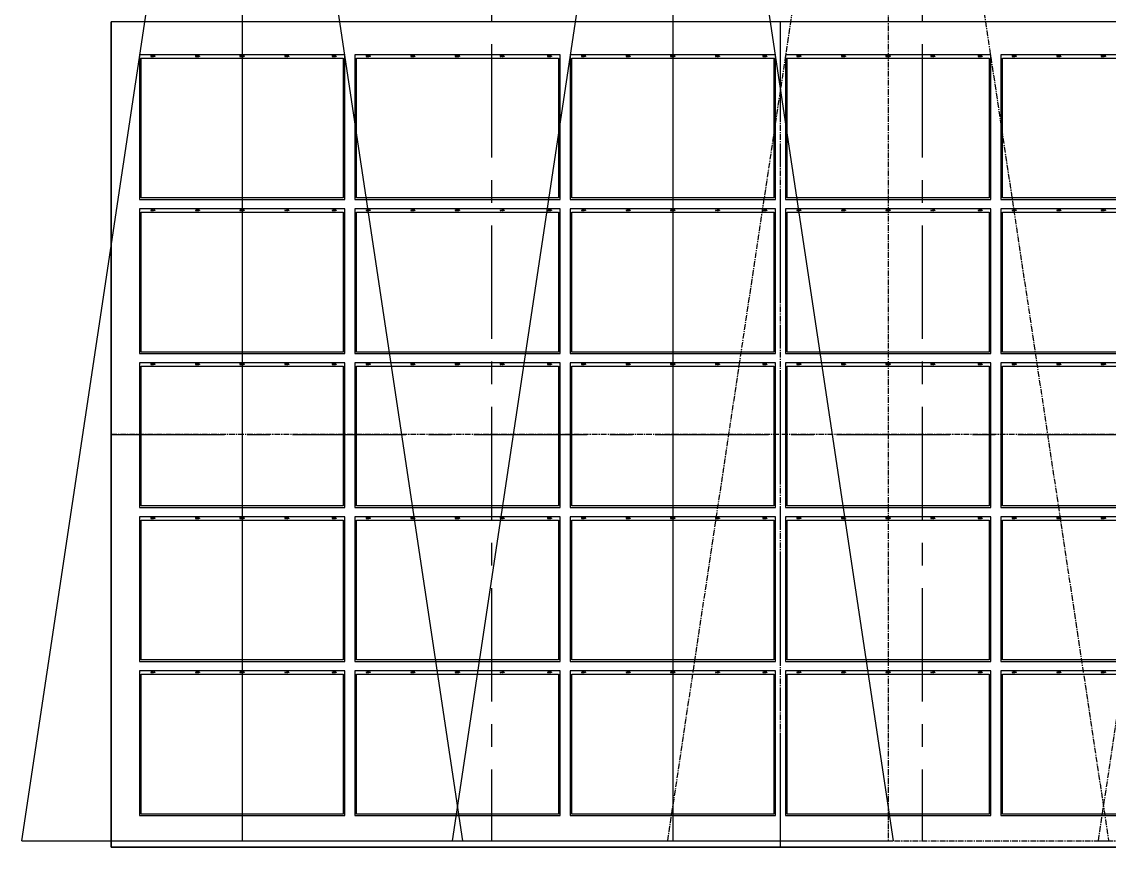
# Model space of a CAD drawing. Extents: x 500 to 100500, y -14500 to 21140.
# Drawn here: x 6736 to 7955, y -11255 to -10330 of the extents above; entities that cross this region are included whole.
import ezdxf

# ---------------------------------------------------------------- set-up
doc = ezdxf.new("R2010")
doc.units = 0
doc.linetypes.add('CENTER', pattern=[10.16, 6.35, -1.27, 1.27, -1.27])
doc.layers.get('0').update_dxf_attribs({"linetype": 'CONTINUOUS'})
doc.layers.add('Center', color=1, linetype='CENTER')

# ---------------------------------------------------------------- blocks, each defined once
blk = doc.blocks.new('KJGHGHTHT')
at = {"color": 2}
for p, q in [((-163886.4, -115552.8), (-163885.6, -115552.8)), ((-163886.4, -115553), (-163886.4, -115552.8)), ((-163886.4, -115553), (-163886.1, -115553)), ((-163885.9, -115553), (-163885.6, -115553)), ((-163882, -115552.8), (-163882.8, -115552.8)), ((-163882.5, -115553), (-163882.8, -115553)), ((-163882, -115553), (-163882.3, -115553)), ((-163882, -115553), (-163882, -115552.8))]:
    blk.add_line(p, q, dxfattribs=at)
for points in [[(-163885.6, -115552.2), (-163885.5, -115552.2), (-163885.5, -115553.6), (-163885.6, -115553.6)], [(-163885.4, -115552.2), (-163885.2, -115552.2), (-163885.2, -115553.6), (-163885.4, -115553.6)], [(-163885.1, -115552.2), (-163885, -115552.2), (-163885, -115553.6), (-163885.1, -115553.6)], [(-163884.9, -115552.2), (-163884.7, -115552.2), (-163884.7, -115553.6), (-163884.9, -115553.6)], [(-163884.6, -115552.2), (-163884.5, -115552.2), (-163884.5, -115553.6), (-163884.6, -115553.6)], [(-163884.4, -115552.2), (-163884.3, -115552.2), (-163884.3, -115553.6), (-163884.4, -115553.6)], [(-163884.2, -115552.2), (-163884, -115552.2), (-163884, -115553.6), (-163884.2, -115553.6)], [(-163883.9, -115552.2), (-163883.8, -115552.2), (-163883.8, -115553.6), (-163883.9, -115553.6)], [(-163883.7, -115552.2), (-163883.5, -115552.2), (-163883.5, -115553.6), (-163883.7, -115553.6)], [(-163883.4, -115552.2), (-163883.3, -115552.2), (-163883.3, -115553.6), (-163883.4, -115553.6)], [(-163883.2, -115552.2), (-163883.1, -115552.2), (-163883.1, -115553.6), (-163883.2, -115553.6)], [(-163883, -115552.2), (-163882.8, -115552.2), (-163882.8, -115553.6), (-163883, -115553.6)]]:
    blk.add_lwpolyline(points, close=True, dxfattribs=at)
for points in [[(-163886.1, -115553), (-163886.1, -115553.6), (-163885.9, -115553.6), (-163885.9, -115553)], [(-163882.3, -115553), (-163882.3, -115553.6), (-163882.5, -115553.6), (-163882.5, -115553)]]:
    blk.add_lwpolyline(points, dxfattribs=at)
blk = doc.blocks.new('KJGJRESHTHT')
at = {"color": 2}
for p, q in [((-163783.6, -115552.8), (-163782.8, -115552.8)), ((-163783.6, -115553), (-163783.6, -115552.8)), ((-163783.6, -115553), (-163783.3, -115553)), ((-163783.1, -115553), (-163782.8, -115553)), ((-163778.7, -115552.8), (-163779.5, -115552.8)), ((-163779.2, -115553), (-163779.5, -115553)), ((-163778.7, -115553), (-163779, -115553)), ((-163778.7, -115553), (-163778.7, -115552.8))]:
    blk.add_line(p, q, dxfattribs=at)
at = {"color": 3}
blk.add_lwpolyline([(-163896.3, -115554.4), (-163666, -115554.4), (-163666, -115392.4), (-163896.3, -115392.4)], close=True, dxfattribs=at)
at = {"color": 1}
blk.add_lwpolyline([(-163894.4, -115394.1), (-163667.9, -115394.1), (-163667.9, -115550.8), (-163894.4, -115550.8)], close=True, dxfattribs=at)
at = {"color": 2}
for points in [[(-163782.8, -115552.2), (-163782.6, -115552.2), (-163782.6, -115553.6), (-163782.8, -115553.6)], [(-163782.5, -115552.2), (-163782.4, -115552.2), (-163782.4, -115553.6), (-163782.5, -115553.6)], [(-163782.3, -115552.2), (-163782.2, -115552.2), (-163782.2, -115553.6), (-163782.3, -115553.6)], [(-163782.1, -115552.2), (-163781.9, -115552.2), (-163781.9, -115553.6), (-163782.1, -115553.6)], [(-163781.8, -115552.2), (-163781.7, -115552.2), (-163781.7, -115553.6), (-163781.8, -115553.6)], [(-163781.6, -115552.2), (-163781.4, -115552.2), (-163781.4, -115553.6), (-163781.6, -115553.6)], [(-163781.3, -115552.2), (-163781.2, -115552.2), (-163781.2, -115553.6), (-163781.3, -115553.6)], [(-163781.1, -115552.2), (-163781, -115552.2), (-163781, -115553.6), (-163781.1, -115553.6)], [(-163780.9, -115552.2), (-163780.7, -115552.2), (-163780.7, -115553.6), (-163780.9, -115553.6)], [(-163780.6, -115552.2), (-163780.5, -115552.2), (-163780.5, -115553.6), (-163780.6, -115553.6)], [(-163780.4, -115552.2), (-163780.2, -115552.2), (-163780.2, -115553.6), (-163780.4, -115553.6)], [(-163780.1, -115552.2), (-163780, -115552.2), (-163780, -115553.6), (-163780.1, -115553.6)], [(-163779.9, -115552.2), (-163779.8, -115552.2), (-163779.8, -115553.6), (-163779.9, -115553.6)], [(-163779.7, -115552.2), (-163779.5, -115552.2), (-163779.5, -115553.6), (-163779.7, -115553.6)]]:
    blk.add_lwpolyline(points, close=True, dxfattribs=at)
for points in [[(-163783.3, -115553), (-163783.3, -115553.6), (-163783.1, -115553.6), (-163783.1, -115553)], [(-163779, -115553), (-163779, -115553.6), (-163779.2, -115553.6), (-163779.2, -115553)]]:
    blk.add_lwpolyline(points, dxfattribs=at)
for p in [(0, 0), (53.1, 0), (153.1, 0), (203.1, 0)]:
    blk.add_blockref('KJGHGHTHT', p)
blk = doc.blocks.new('KJGJYJYJYJYYYJYJ')
at = {"color": 5}
for p, q in [((-163927.9, -115356.9), (-162427.9, -115356.9)), ((-162427.9, -115356.9), (-162427.9, -116281.9)), ((-163927.9, -116281.9), (-162427.9, -116281.9))]:
    blk.add_line(p, q, dxfattribs=at)
at = {"layer": 'Center'}
for p, q in [((-163177.9, -115356.9), (-163177.9, -116281.9)), ((-163927.9, -115819.4), (-162427.9, -115819.4))]:
    blk.add_line(p, q, dxfattribs=at)
for p in [(241.3, 0), (482.6, 0), (723.9, 0), (965.2, 0), (1206.5, 0), (241.3, -172.6), (482.6, -172.6), (723.9, -172.6), (965.2, -172.6), (1206.5, -172.6), (241.3, -345.2), (482.6, -345.2), (723.9, -345.2), (965.2, -345.2), (1206.5, -345.2), (241.3, -517.7), (482.6, -517.7), (723.9, -517.7), (965.2, -517.7), (1206.5, -517.7), (241.3, -690.3), (482.6, -690.3), (723.9, -690.3), (965.2, -690.3), (1206.5, -690.3)]:
    blk.add_blockref('KJGJRESHTHT', p)
blk = doc.blocks.new('KJGSJYYJYYJ')
at = {"color": 1, "elevation": 45.9}
blk.add_lwpolyline([(-200572, -217465), (-200572, -218965), (-199647, -218965), (-199647, -217465)], close=True, dxfattribs=at)
at = {"layer": 'Center', "ltscale": 20}
for p, q in [((-200109.5, -217465, 45.9), (-200109.5, -218965, 45.9)), ((-200572, -218215, 45.9), (-199647, -218215, 45.9))]:
    blk.add_line(p, q, dxfattribs=at)
at = {"rotation": 90.00000000000001}
blk.add_blockref('KJGJYJYJYJYYYJYJ', (-315928.9, -55037.1, 45.9), dxfattribs=at)
blk = doc.blocks.new('KJVision F')
at = {"color": 2}
for p, q in [((7970.6, -72337.1, -10.5), (8170.6, -71007.1, -10.5)), ((8217.6, -71007.1, -10.5), (8217.6, -72337.1, -10.5)), ((8264.6, -71007.1, -10.5), (8464.6, -72337.1, -10.5)), ((7970.6, -72337.1, -10.5), (8464.6, -72337.1, -10.5))]:
    blk.add_line(p, q, dxfattribs=at)
at = {"layer": 'Center', "ltscale": 20}
blk.add_line((8497.1, -70631.8, -10.5), (8497.1, -72337.1, -10.5), dxfattribs=at)
blk = doc.blocks.new('KJVision F 2')
at = {"color": 3}
for p, q in [((-5912.7, -78093.7, -96.8), (-5712.7, -76763.7, -96.8)), ((-5665.7, -76763.7, -96.8), (-5665.7, -78093.7, -96.8)), ((-5618.7, -76763.7, -96.8), (-5418.7, -78093.7, -96.8)), ((-5912.7, -78093.7, -96.8), (-5418.7, -78093.7, -96.8))]:
    blk.add_line(p, q, dxfattribs=at)

msp = doc.modelspace()

# ---------------------------------------------------------------- block references
for p in [(-1234.37, 61089.26, -65.34), (-751.77, 61089.26, -65.34)]:
    msp.add_blockref('KJVision F', p)
at = {"rotation": 90}
msp.add_blockref('KJGSJYYJYYJ', (-210628.54, 189316.85, -121.67), dxfattribs=at)
at = {"layer": 'Center'}
for p in [(13372.87, 66845.81, 20.95), (13855.47, 66845.81, 20.95)]:
    msp.add_blockref('KJVision F 2', p, dxfattribs=at)

doc.saveas('drawing.dxf')
